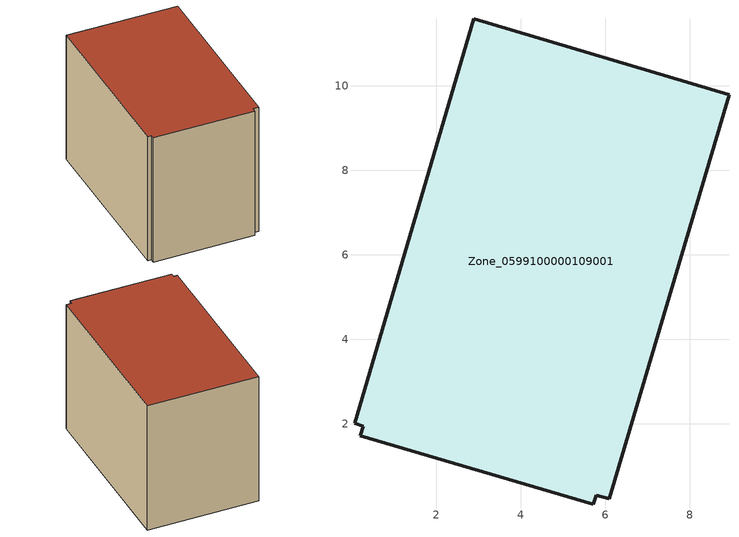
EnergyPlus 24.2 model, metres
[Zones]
Zone_0599100000109001
 floor ground (C_G): 6.1,0.22 5.78,0.32 5.71,0.09 0.2,1.72 0.27,1.95 0.07,2.01 2.89,11.59 8.93,9.79 z0.56
 wall outside (C_F): 5.78,0.32 6.1,0.22 8.93,9.79 2.89,11.59 0.07,2.01 0.27,1.95 0.2,1.72 5.71,0.09 5.78,0.32 z0.56:8.34
 roof outside (C_R): 5.71,0.09 5.78,0.32 6.1,0.22 8.93,9.79 2.89,11.59 0.07,2.01 0.27,1.95 0.2,1.72 z8.34
[BUILDING]
Pand.0599100000109001: North Axis=0; Terrain=City; Loads Convergence Tolerance Value=0.04; Temperature Convergence Tolerance Value=0.4; Solar Distribution=FullExterior; Maximum Number of Warmup Days=25; Minimum Number of Warmup Days=1
[Site:Location]
Rotterdam.The.Hague.AP_ZH_NLD Design_Conditions: Latitude=51.96; Longitude=4.45; Time Zone=1; Elevation=-4.5
[SITE:GROUNDTEMPERATURE:BUILDINGSURFACE]
18, 18, 18, 18, 18, 18, 18, 18, 18, 18, 18, 18
[MATERIAL] Thermal Absorptance=0.9; Solar Absorptance=0.7; Visible Absorptance=0.7
Name | Roughness | Thickness | Conductivity | Density | Specific Heat
G.TC.1965-1974 | MediumSmooth | 0.15 | 0.882353 | 540 | 1210
F.TC.1965-1974 | Rough | 0.3 | 0.697674 | 1920 | 840
R.TC.1965-1974 | MediumRough | 0.2 | 0.232558 | 1500 | 1000
[CONSTRUCTION]
C_G: G.TC.1965-1974
C_F: F.TC.1965-1974
C_R: R.TC.1965-1974
[ZONE]
Zone_0599100000109001: Type=1; Multiplier=1; Ceiling Height=Autocalculate; Volume=Autocalculate; Floor Area=autocalculate; Part of Total Floor Area=Yes
[ZONEINFILTRATION:DESIGNFLOWRATE]
Infil_Zone_0599100000109001: Zone or ZoneList or Space or SpaceList=Zone_0599100000109001; Schedule=AlwaysOn; Design Flow Rate Calculation Method=Flow/Area; Flow Rate per Floor Area=0.003; Constant Term Coefficient=1; Temperature Term Coefficient=0; Velocity Term Coefficient=0; Velocity Squared Term Coefficient=0
[HVACTEMPLATE:ZONE:IDEALLOADSAIRSYSTEM]
Zone_0599100000109001: Maximum Heating Supply Air Temperature=50; Minimum Cooling Supply Air Temperature=13; Maximum Heating Supply Air Humidity Ratio=0.0156; Minimum Cooling Supply Air Humidity Ratio=0.0077; Heating Limit=NoLimit; Cooling Limit=NoLimit; Dehumidification Control Type=ConstantSensibleHeatRatio; Cooling Sensible Heat Ratio=0.7; Dehumidification Setpoint=60; Humidification Control Type=None; Humidification Setpoint=30; Outdoor Air Method=None; Outdoor Air Flow Rate per Person=0.00944; Outdoor Air Flow Rate per Zone Floor Area=0; Outdoor Air Flow Rate per Zone=0; Demand Controlled Ventilation Type=None; Outdoor Air Economizer Type=NoEconomizer; Heat Recovery Type=None; Sensible Heat Recovery Effectiveness=0.7; Latent Heat Recovery Effectiveness=0.65
[ZONECONTROL:THERMOSTAT]
ThermostatControl_Zone_0599100000109001: Zone or ZoneList=Zone_0599100000109001; Control Type Schedule=DualSetpointControlType; Control 1=Thermostat_Zone_0599100000109001; Temperature Difference Between Cutout And Setpoint=0
[THERMOSTATSETPOINT:DUALSETPOINT]
Thermostat_Zone_0599100000109001: Heating Setpoint Temperature Schedule=HeatingSetpoint_Zone_0599100000109001; Cooling Setpoint Temperature Schedule=CoolingSetpoint_Zone_0599100000109001
[SCHEDULE:COMPACT]
HeatingSetpoint_Zone_0599100000109001: Through: 12/31, For: AllDays, Until: 24:00, 21
CoolingSetpoint_Zone_0599100000109001: Through: 12/31, For: AllDays, Until: 24:00, 24
DualSetpointControlType: Through: 12/31, For: AllDays, Until: 24:00, 4
AlwaysOn: Through: 12/31, For: AllDays, Until: 24:00, 1
